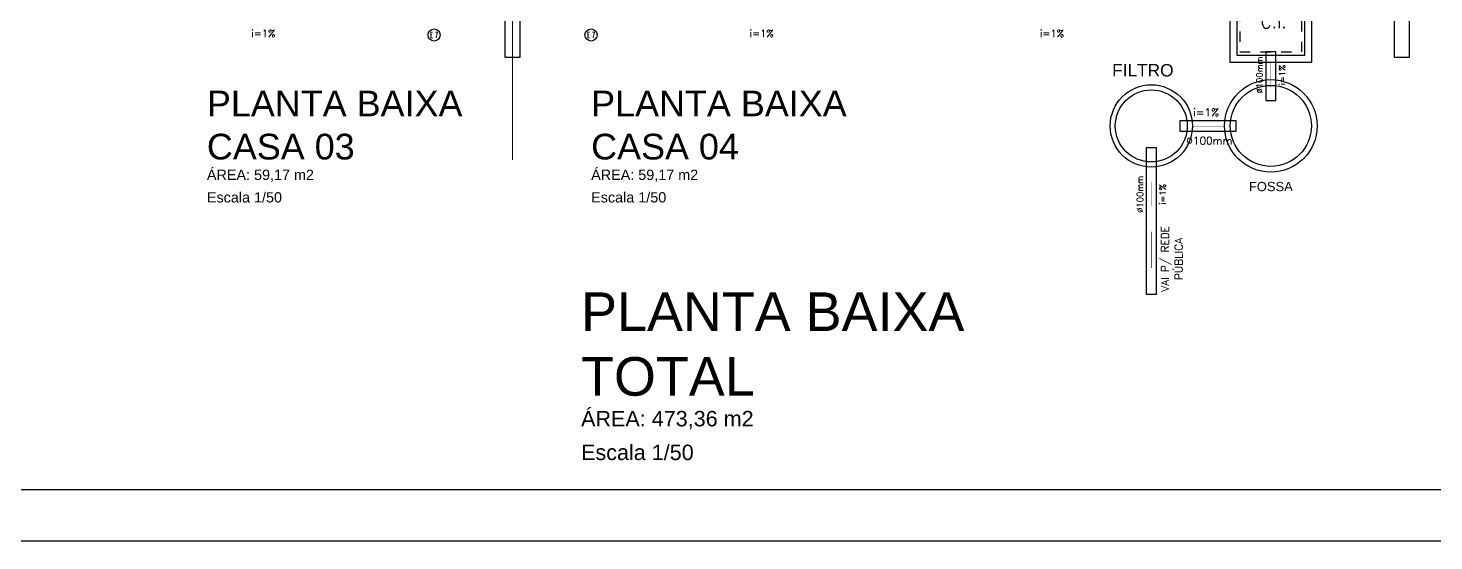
# Model space of a CAD drawing. Header units: metres. Extents: x 49 to 320, y -91 to 27.
# Drawn here: x 164.86 to 178.52, y -43.11 to -38.12 of the extents above; entities that cross this region are included whole.
import ezdxf
from ezdxf.enums import TextEntityAlignment as Align

# ---------------------------------------------------------------- set-up
doc = ezdxf.new("R2010")
doc.units = ezdxf.units.M
doc.header["$LTSCALE"] = 0.2
doc.linetypes.add('HIDDEN', pattern=[0.5, 0.25, -0.25])
for name, color, linetype in [('ARQ-___-___-LEG', 3, 'Continuous'), ('Diametro', 1, 'Continuous'), ('Fluxo', 1, 'Continuous'), ('Inclinacao', 1, 'Continuous'), ('LEGENDA_ID', 5, 'Continuous'), ('LEGENDA_ID_L', 5, 'Continuous'), ('TUBOS_ESGOTO', 100, 'Continuous')]:
    doc.layers.add(name, color=color, linetype=linetype)
doc.styles.add('R80', font='simplex.shx', dxfattribs={"height": 12})
doc.styles.add('REGUA200', font='arial.ttf')
doc.styles.add('REGUA80', font='arial.ttf')
doc.styles.add('ROMANS', font='romans', dxfattribs={"height": 6})
doc.styles.get("Standard").update_dxf_attribs({"font": 'arial.ttf'})

# ---------------------------------------------------------------- blocks, each defined once
blk = doc.blocks.new('Titul1')
at = {"color": 6, "style": 'REGUA200', "width": 1.4}
blk.add_attdef('TITULO', (0, 0), '', height=5, dxfattribs=at)
at = {"color": 0, "style": 'REGUA80', "width": 1.4}
blk.add_attdef('ESCALA', (0, -3.98), '', height=2, dxfattribs=at)
blk = doc.blocks.new('inp_cx')
for p, q in [((40, 40), (-40, 40)), ((-40, 40), (-40, -40)), ((40, -40), (40, 40)), ((-40, -40), (40, -40))]:
    blk.add_line(p, q)
at = {"color": 1, "linetype": 'Continuous', "ltscale": 0.5}
for p, q in [((33, 33), (-33, 33)), ((-33, 33), (-33, -33)), ((33, -33), (33, 33)), ((-33, -33), (33, -33))]:
    blk.add_line(p, q, dxfattribs=at)
at = {"color": 1, "linetype": 'HIDDEN', "ltscale": 0.5}
for p, q in [((30, 30), (-30, 30)), ((-30, 30), (-30, -30)), ((30, -30), (30, 30)), ((-30, -30), (30, -30))]:
    blk.add_line(p, q, dxfattribs=at)
at = {"style": 'R80'}
blk.add_text('C.I.', height=12, dxfattribs=at).set_placement((-10, -6.9))

msp = doc.modelspace()

# ---------------------------------------------------------------- linework, layer by layer
for p, q in [((178.286, -38.406), (178.286, -29.406)), ((169.491, -30.106), (169.491, -38.406)), ((169.641, -38.406), (169.641, -30.106)), ((178.136, -37.406), (178.136, -38.406)), ((169.491, -38.406), (169.641, -38.406)), ((178.136, -38.406), (178.286, -38.406))]:
    msp.add_line(p, q)
at = {"color": 0}
msp.add_line((142.865, -42.608), (187.94, -42.608), dxfattribs=at)
at = {"color": 15}
msp.add_line((141.615, -43.108), (188.44, -43.108), dxfattribs=at)
at = {"const_width": 0.01}
msp.add_lwpolyline([(169.566, -18.406), (169.566, -39.406)], dxfattribs=at)
for centre, radius in [((176.937, -39.075), 0.45), ((175.775, -39.075), 0.4), ((175.775, -39.075), 0.35), ((176.937, -39.075), 0.394)]:
    msp.add_circle(centre, radius)
at = {"layer": 'Fluxo'}
for points in [[(176.937, -38.46, 0.003, 0.003, 0), (176.937, -38.64, 0.03, 0, 0), (176.937, -38.7, 0, 0, 0)], [(176.475, -39.081, 0.00375, 0.00375, 0), (176.25, -39.081, 0.0375, 0, 0), (176.175, -39.081, 0, 0, 0)], [(175.775, -39.62, 0.003, 0.003, 0), (175.775, -39.8, 0.03, 0, 0), (175.775, -39.86, 0, 0, 0)], [(175.775, -40.102, 0.0045, 0.0045, 0), (175.775, -40.372, 0.045, 0, 0), (175.775, -40.462, 0, 0, 0)]]:
    msp.add_lwpolyline(points, format="xyseb", dxfattribs=at)
at = {"layer": 'LEGENDA_ID_L'}
for centre in [(168.803, -38.191), (170.329, -38.191)]:
    msp.add_circle(centre, 0.0588, dxfattribs=at)
at = {"layer": 'TUBOS_ESGOTO', "linetype": 'Continuous'}
for points in [[(176.887, -38.356), (176.887, -38.829), (176.987, -38.829), (176.987, -38.356), (176.887, -38.356)], [(176.6, -39.025), (176.052, -39.025), (176.052, -39.125), (176.6, -39.125), (176.6, -39.025)], [(175.725, -39.287), (175.725, -40.711), (175.825, -40.711), (175.825, -39.287), (175.725, -39.287)]]:
    msp.add_lwpolyline(points, dxfattribs=at)

# ---------------------------------------------------------------- block references
at = {"color": 0}
ref = msp.add_blockref('Titul1', (166.595, -38.982), dxfattribs=dict(at, xscale=0.05, yscale=0.05, zscale=0.05))
ref.add_attrib('TITULO', 'PLANTA BAIXA', (166.595, -38.982), dxfattribs={"color": 6, "height": 0.25, "style": 'REGUA200'})
ref.add_attrib('ESCALA', 'Escala 1/50', (166.595, -39.819), dxfattribs={"color": 0, "height": 0.1, "style": 'REGUA80'})
ref = msp.add_blockref('Titul1', (170.33, -38.982), dxfattribs=dict(at, xscale=0.05, yscale=0.05, zscale=0.05))
ref.add_attrib('TITULO', 'PLANTA BAIXA', (170.33, -38.982), dxfattribs={"color": 6, "height": 0.25, "style": 'REGUA200'})
ref.add_attrib('ESCALA', 'Escala 1/50', (170.33, -39.819), dxfattribs={"color": 0, "height": 0.1, "style": 'REGUA80'})
ref = msp.add_blockref('Titul1', (166.595, -39.401), dxfattribs=dict(at, xscale=0.05, yscale=0.05, zscale=0.05))
ref.add_attrib('TITULO', 'CASA 03', (166.595, -39.401), dxfattribs={"color": 6, "height": 0.25, "style": 'REGUA200'})
ref.add_attrib('ESCALA', 'ÁREA: 59,17 m2', (166.595, -39.6), dxfattribs={"color": 0, "height": 0.1, "style": 'REGUA80'})
ref = msp.add_blockref('Titul1', (170.33, -39.401), dxfattribs=dict(at, xscale=0.05, yscale=0.05, zscale=0.05))
ref.add_attrib('TITULO', 'CASA 04', (170.33, -39.401), dxfattribs={"color": 6, "height": 0.25, "style": 'REGUA200'})
ref.add_attrib('ESCALA', 'ÁREA: 59,17 m2', (170.33, -39.6), dxfattribs={"color": 0, "height": 0.1, "style": 'REGUA80'})
ref = msp.add_blockref('Titul1', (170.232, -41.068), dxfattribs=dict(at, xscale=0.07500000000000001, yscale=0.07500000000000001, zscale=0.07500000000000001))
ref.add_attrib('TITULO', 'PLANTA BAIXA', (170.232, -41.068), dxfattribs={"color": 6, "height": 0.375, "style": 'REGUA200'})
ref.add_attrib('ESCALA', 'Escala 1/50', (170.232, -42.323), dxfattribs={"color": 0, "height": 0.15, "style": 'REGUA80'})
ref = msp.add_blockref('Titul1', (170.232, -41.697), dxfattribs=dict(at, xscale=0.07500000000000001, yscale=0.07500000000000001, zscale=0.07500000000000001))
ref.add_attrib('TITULO', 'TOTAL', (170.232, -41.697), dxfattribs={"color": 6, "height": 0.375, "style": 'REGUA200'})
ref.add_attrib('ESCALA', 'ÁREA: 473,36 m2', (170.232, -41.995), dxfattribs={"color": 0, "height": 0.15, "style": 'REGUA80'})
at = {"layer": 'ARQ-___-___-LEG', "xscale": 0.01, "yscale": 0.01, "zscale": 0.01}
msp.add_blockref('inp_cx', (176.937, -38.056), dxfattribs=at)

# ---------------------------------------------------------------- texts
for s, height, p in [('FILTRO', 0.1203, (175.394, -38.594)), ('FOSSA', 0.09, (176.724, -39.709))]:
    msp.add_text(s, height=height).set_placement(p)
at = {"layer": 'Diametro', "style": 'ROMANS'}
for p in [(176.857, -38.58), (175.695, -39.74)]:
    msp.add_text('%%C100mm', height=0.06, rotation=90, dxfattribs=at).set_placement(p, align=Align.CENTER)
msp.add_text('%%C100mm', height=0.075, dxfattribs=at).set_placement((176.339, -39.256), align=Align.CENTER)
at = {"layer": 'Inclinacao', "style": 'ROMANS'}
for height, p in [(0.07, (167.144, -38.211)), (0.07, (171.988, -38.211)), (0.07, (174.809, -38.211)), (0.075, (176.308, -38.981))]:
    msp.add_text('i=1%', height=height, dxfattribs=at).set_placement(p, align=Align.CENTER)
for s, height, p in [('i=1%', 0.06, (177.077, -38.58)), ('i=1%', 0.06, (175.915, -39.74)), ('VAI P/ REDE', 0.075, (175.945, -40.368)), ('PÚBLICA', 0.075, (176.079, -40.368))]:
    msp.add_text(s, height=height, rotation=90, dxfattribs=at).set_placement(p, align=Align.CENTER)
at = {"layer": 'LEGENDA_ID', "style": 'ROMANS', "width": 0.5}
for p in [(168.803, -38.191), (170.329, -38.191)]:
    msp.add_text('E 7', height=0.0525, dxfattribs=at).set_placement(p, align=Align.MIDDLE_CENTER)

doc.saveas('drawing.dxf')
